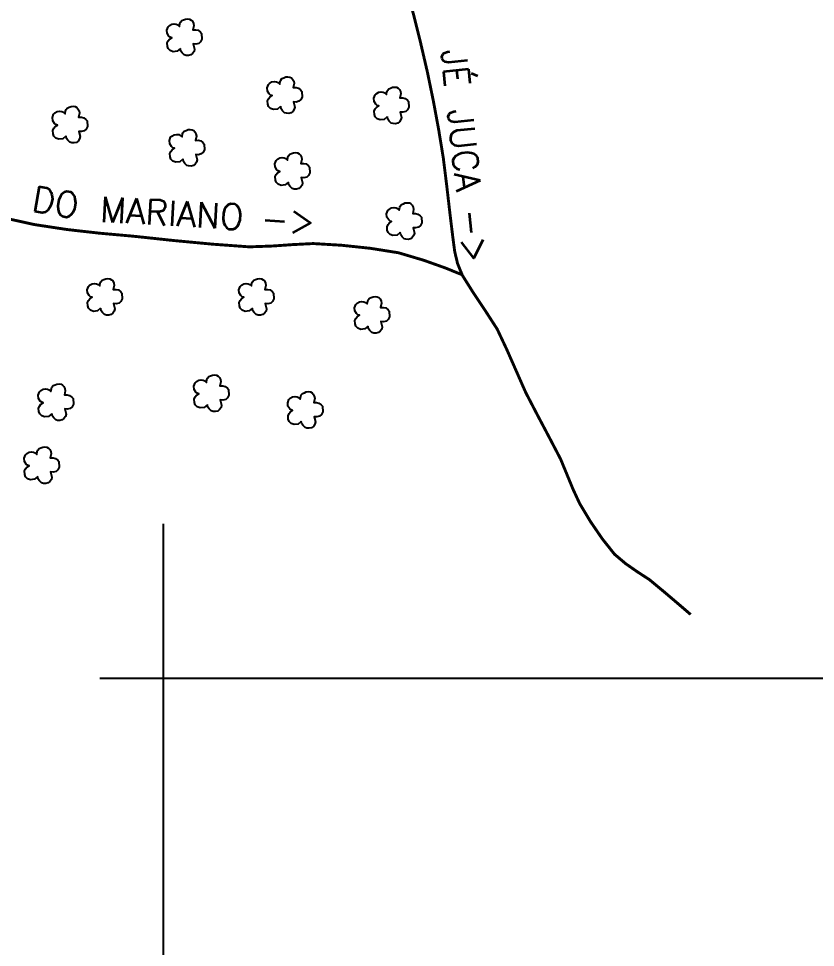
# Model space of a CAD drawing. Extents: x 729642 to 735582, y 7828609 to 7832809.
# Drawn here: x 732651 to 733472, y 7829523 to 7830480 of the extents above; entities that cross this region are included whole.
import ezdxf

# ---------------------------------------------------------------- set-up
doc = ezdxf.new("R2010")
doc.units = 0
doc.header["$MEASUREMENT"] = 0
doc.linetypes.add('CONTINUO', pattern=[0])
doc.linetypes.add('LIN0', pattern=[0])
for name, color, linetype in [('_SIMBOLO ARVORE', 94, 'Continuous'), ('CURSOS_D_AGUA', 4, 'Continuous'), ('MALHA', 8, 'Continuous')]:
    doc.layers.add(name, color=color, linetype=linetype)
doc.layers.add('TEXTO_DIVERSOS', color=7, linetype='Continuous', lineweight=5)
doc.styles.add('Simplex', font='simplex.shx')

msp = doc.modelspace()

# ---------------------------------------------------------------- linework, layer by layer
at = {"layer": '_SIMBOLO ARVORE', "linetype": 'CONTINUO'}
for points in [[(732817.44, 7830448.72, 0), (732814.18, 7830445.99, 0), (732810.03, 7830445.51, 0), (732807.08, 7830446.66, 0), (732804.98, 7830448.71, 0), (732804.12, 7830451.07, 0), (732803.88, 7830454.56, 0), (732805.02, 7830456.76, 0), (732806.21, 7830458.38, 0), (732808.59, 7830460, 0), (732807.07, 7830460.49, 0), (732805.58, 7830461.72, 0), (732803.82, 7830464.5, 0), (732803.5, 7830467.8, 0), (732804.77, 7830471.24, 0), (732806.1, 7830472.48, 0), (732808.54, 7830473.97, 0), (732811.09, 7830474.31, 0), (732813.14, 7830474.02, 0), (732814.75, 7830473.27, 0), (732816.53, 7830471.69, 0), (732817.06, 7830474.71, 0), (732817.51, 7830475.92, 0), (732818.83, 7830477.59, 0), (732820.8, 7830478.31, 0), (732822.72, 7830479.17, 0), (732824.88, 7830479.36, 0), (732826.93, 7830479.07, 0), (732828.59, 7830478.19, 0), (732829.83, 7830476.86, 0), (732830.91, 7830474.73, 0), (732831.33, 7830472.36, 0), (732830.35, 7830468.13, 0), (732833.31, 7830468.17, 0), (732835.76, 7830467.58, 0), (732838.07, 7830465.75, 0), (732839.35, 7830464.29, 0), (732839.7, 7830458.47, 0), (732838.27, 7830455.86, 0), (732836.37, 7830454.12, 0), (732833.39, 7830453.33, 0), (732830.77, 7830453.56, 0), (732832.17, 7830448.12, 0), (732831.53, 7830445.8, 0), (732829.96, 7830443.59, 0), (732828.23, 7830442.21, 0), (732825.77, 7830441.61, 0), (732823.33, 7830441.75, 0), (732821.5, 7830442.27, 0), (732819.4, 7830444.33, 0), (732817.98, 7830446.19, 0), (732817.54, 7830449, 0)], [(732920.8, 7830389.13, 0), (732917.54, 7830386.4, 0), (732913.39, 7830385.92, 0), (732910.44, 7830387.07, 0), (732908.34, 7830389.12, 0), (732907.48, 7830391.48, 0), (732907.24, 7830394.97, 0), (732908.37, 7830397.17, 0), (732909.56, 7830398.79, 0), (732911.95, 7830400.41, 0), (732910.43, 7830400.9, 0), (732908.93, 7830402.13, 0), (732907.17, 7830404.91, 0), (732906.85, 7830408.21, 0), (732908.13, 7830411.66, 0), (732909.46, 7830412.89, 0), (732911.9, 7830414.38, 0), (732914.45, 7830414.72, 0), (732916.5, 7830414.43, 0), (732918.11, 7830413.68, 0), (732919.88, 7830412.1, 0), (732920.41, 7830415.12, 0), (732920.86, 7830416.33, 0), (732922.19, 7830418, 0), (732924.16, 7830418.72, 0), (732926.08, 7830419.58, 0), (732928.24, 7830419.77, 0), (732930.29, 7830419.48, 0), (732931.95, 7830418.61, 0), (732933.18, 7830417.27, 0), (732934.26, 7830415.14, 0), (732934.68, 7830412.77, 0), (732933.7, 7830408.54, 0), (732936.67, 7830408.58, 0), (732939.12, 7830407.99, 0), (732941.43, 7830406.16, 0), (732942.71, 7830404.7, 0), (732943.05, 7830398.88, 0), (732941.63, 7830396.27, 0), (732939.73, 7830394.53, 0), (732936.75, 7830393.74, 0), (732934.13, 7830393.97, 0), (732935.53, 7830388.53, 0), (732934.89, 7830386.21, 0), (732933.31, 7830384, 0), (732931.58, 7830382.62, 0), (732929.12, 7830382.02, 0), (732926.69, 7830382.16, 0), (732924.86, 7830382.68, 0), (732922.76, 7830384.74, 0), (732921.34, 7830386.6, 0), (732920.9, 7830389.41, 0)], [(733030.78, 7830378.54, 0), (733027.52, 7830375.8, 0), (733023.37, 7830375.32, 0), (733020.42, 7830376.47, 0), (733018.32, 7830378.53, 0), (733017.46, 7830380.89, 0), (733017.22, 7830384.37, 0), (733018.35, 7830386.57, 0), (733019.54, 7830388.2, 0), (733021.93, 7830389.82, 0), (733020.41, 7830390.3, 0), (733018.92, 7830391.54, 0), (733017.15, 7830394.32, 0), (733016.84, 7830397.62, 0), (733018.11, 7830401.06, 0), (733019.44, 7830402.3, 0), (733021.88, 7830403.78, 0), (733024.43, 7830404.13, 0), (733026.48, 7830403.83, 0), (733028.09, 7830403.09, 0), (733029.86, 7830401.5, 0), (733030.39, 7830404.53, 0), (733030.85, 7830405.73, 0), (733032.17, 7830407.41, 0), (733034.14, 7830408.13, 0), (733036.06, 7830408.98, 0), (733038.22, 7830409.18, 0), (733040.27, 7830408.89, 0), (733041.93, 7830408.01, 0), (733043.16, 7830406.68, 0), (733044.24, 7830404.55, 0), (733044.67, 7830402.17, 0), (733043.68, 7830397.94, 0), (733046.65, 7830397.99, 0), (733049.1, 7830397.4, 0), (733051.41, 7830395.57, 0), (733052.69, 7830394.11, 0), (733053.04, 7830388.28, 0), (733051.61, 7830385.68, 0), (733049.71, 7830383.94, 0), (733046.73, 7830383.14, 0), (733044.11, 7830383.37, 0), (733045.51, 7830377.94, 0), (733044.87, 7830375.62, 0), (733043.3, 7830373.41, 0), (733041.57, 7830372.03, 0), (733039.11, 7830371.42, 0), (733036.67, 7830371.57, 0), (733034.84, 7830372.09, 0), (733032.74, 7830374.15, 0), (733031.32, 7830376.01, 0), (733030.88, 7830378.82, 0)], [(732699.51, 7830358.68, 0), (732696.25, 7830355.94, 0), (732692.1, 7830355.46, 0), (732689.15, 7830356.61, 0), (732687.05, 7830358.67, 0), (732686.19, 7830361.03, 0), (732685.95, 7830364.51, 0), (732687.08, 7830366.71, 0), (732688.27, 7830368.34, 0), (732690.66, 7830369.96, 0), (732689.14, 7830370.44, 0), (732687.65, 7830371.68, 0), (732685.88, 7830374.45, 0), (732685.57, 7830377.76, 0), (732686.84, 7830381.2, 0), (732688.17, 7830382.43, 0), (732690.61, 7830383.92, 0), (732693.16, 7830384.26, 0), (732695.21, 7830383.97, 0), (732696.82, 7830383.22, 0), (732698.59, 7830381.64, 0), (732699.12, 7830384.66, 0), (732699.58, 7830385.87, 0), (732700.9, 7830387.54, 0), (732702.87, 7830388.27, 0), (732704.79, 7830389.12, 0), (732706.95, 7830389.32, 0), (732709, 7830389.03, 0), (732710.66, 7830388.15, 0), (732711.89, 7830386.82, 0), (732712.97, 7830384.68, 0), (732713.4, 7830382.31, 0), (732712.41, 7830378.08, 0), (732715.38, 7830378.13, 0), (732717.83, 7830377.54, 0), (732720.14, 7830375.71, 0), (732721.42, 7830374.24, 0), (732721.77, 7830368.42, 0), (732720.34, 7830365.81, 0), (732718.44, 7830364.08, 0), (732715.46, 7830363.28, 0), (732712.84, 7830363.51, 0), (732714.24, 7830358.07, 0), (732713.6, 7830355.76, 0), (732712.02, 7830353.54, 0), (732710.29, 7830352.16, 0), (732707.83, 7830351.56, 0), (732705.4, 7830351.71, 0), (732703.57, 7830352.23, 0), (732701.47, 7830354.29, 0), (732700.05, 7830356.14, 0), (732699.61, 7830358.96, 0)], [(732820.09, 7830334.84, 0), (732816.83, 7830332.1, 0), (732812.68, 7830331.63, 0), (732809.73, 7830332.77, 0), (732807.63, 7830334.83, 0), (732806.77, 7830337.19, 0), (732806.53, 7830340.68, 0), (732807.67, 7830342.88, 0), (732808.86, 7830344.5, 0), (732811.24, 7830346.12, 0), (732809.72, 7830346.61, 0), (732808.23, 7830347.84, 0), (732806.47, 7830350.62, 0), (732806.15, 7830353.92, 0), (732807.42, 7830357.36, 0), (732808.75, 7830358.6, 0), (732811.19, 7830360.08, 0), (732813.75, 7830360.43, 0), (732815.79, 7830360.13, 0), (732817.4, 7830359.39, 0), (732819.18, 7830357.81, 0), (732819.71, 7830360.83, 0), (732820.16, 7830362.03, 0), (732821.48, 7830363.71, 0), (732823.45, 7830364.43, 0), (732825.37, 7830365.28, 0), (732827.53, 7830365.48, 0), (732829.58, 7830365.19, 0), (732831.24, 7830364.31, 0), (732832.48, 7830362.98, 0), (732833.56, 7830360.85, 0), (732833.98, 7830358.47, 0), (732833, 7830354.25, 0), (732835.96, 7830354.29, 0), (732838.41, 7830353.7, 0), (732840.72, 7830351.87, 0), (732842, 7830350.41, 0), (732842.35, 7830344.58, 0), (732840.92, 7830341.98, 0), (732839.02, 7830340.24, 0), (732836.04, 7830339.44, 0), (732833.42, 7830339.67, 0), (732834.82, 7830334.24, 0), (732834.18, 7830331.92, 0), (732832.61, 7830329.71, 0), (732830.88, 7830328.33, 0), (732828.42, 7830327.72, 0), (732825.98, 7830327.87, 0), (732824.15, 7830328.39, 0), (732822.05, 7830330.45, 0), (732820.63, 7830332.31, 0), (732820.19, 7830335.12, 0)], [(732928.75, 7830311.01, 0), (732925.49, 7830308.27, 0), (732921.34, 7830307.79, 0), (732918.39, 7830308.94, 0), (732916.29, 7830311, 0), (732915.43, 7830313.36, 0), (732915.19, 7830316.84, 0), (732916.32, 7830319.04, 0), (732917.51, 7830320.67, 0), (732919.9, 7830322.29, 0), (732918.38, 7830322.77, 0), (732916.88, 7830324.01, 0), (732915.12, 7830326.78, 0), (732914.8, 7830330.09, 0), (732916.08, 7830333.53, 0), (732917.41, 7830334.76, 0), (732919.85, 7830336.25, 0), (732922.4, 7830336.59, 0), (732924.45, 7830336.3, 0), (732926.06, 7830335.55, 0), (732927.83, 7830333.97, 0), (732928.36, 7830336.99, 0), (732928.81, 7830338.2, 0), (732930.14, 7830339.87, 0), (732932.11, 7830340.6, 0), (732934.03, 7830341.45, 0), (732936.19, 7830341.65, 0), (732938.24, 7830341.35, 0), (732939.9, 7830340.48, 0), (732941.13, 7830339.14, 0), (732942.21, 7830337.01, 0), (732942.64, 7830334.64, 0), (732941.65, 7830330.41, 0), (732944.62, 7830330.45, 0), (732947.07, 7830329.87, 0), (732949.38, 7830328.04, 0), (732950.66, 7830326.57, 0), (732951.01, 7830320.75, 0), (732949.58, 7830318.14, 0), (732947.68, 7830316.41, 0), (732944.7, 7830315.61, 0), (732942.08, 7830315.84, 0), (732943.48, 7830310.4, 0), (732942.84, 7830308.08, 0), (732941.26, 7830305.87, 0), (732939.53, 7830304.49, 0), (732937.07, 7830303.89, 0), (732934.64, 7830304.04, 0), (732932.81, 7830304.56, 0), (732930.71, 7830306.61, 0), (732929.29, 7830308.47, 0), (732928.85, 7830311.29, 0)], [(733044.03, 7830259.36, 0), (733040.77, 7830256.62, 0), (733036.62, 7830256.14, 0), (733033.67, 7830257.29, 0), (733031.57, 7830259.35, 0), (733030.71, 7830261.71, 0), (733030.47, 7830265.2, 0), (733031.6, 7830267.4, 0), (733032.8, 7830269.02, 0), (733035.18, 7830270.64, 0), (733033.66, 7830271.13, 0), (733032.17, 7830272.36, 0), (733030.4, 7830275.14, 0), (733030.09, 7830278.44, 0), (733031.36, 7830281.88, 0), (733032.69, 7830283.12, 0), (733035.13, 7830284.6, 0), (733037.68, 7830284.95, 0), (733039.73, 7830284.65, 0), (733041.34, 7830283.91, 0), (733043.11, 7830282.33, 0), (733043.65, 7830285.35, 0), (733044.1, 7830286.55, 0), (733045.42, 7830288.23, 0), (733047.39, 7830288.95, 0), (733049.31, 7830289.8, 0), (733051.47, 7830290, 0), (733053.52, 7830289.71, 0), (733055.18, 7830288.83, 0), (733056.41, 7830287.5, 0), (733057.49, 7830285.37, 0), (733057.92, 7830282.99, 0), (733056.94, 7830278.77, 0), (733059.9, 7830278.81, 0), (733062.35, 7830278.22, 0), (733064.66, 7830276.39, 0), (733065.94, 7830274.93, 0), (733066.29, 7830269.1, 0), (733064.86, 7830266.5, 0), (733062.96, 7830264.76, 0), (733059.98, 7830263.96, 0), (733057.36, 7830264.19, 0), (733058.76, 7830258.76, 0), (733058.12, 7830256.44, 0), (733056.55, 7830254.23, 0), (733054.82, 7830252.85, 0), (733052.36, 7830252.24, 0), (733049.92, 7830252.39, 0), (733048.09, 7830252.91, 0), (733045.99, 7830254.97, 0), (733044.57, 7830256.83, 0), (733044.13, 7830259.64, 0)], [(732735.29, 7830181.23, 0), (732732.02, 7830178.5, 0), (732727.88, 7830178.02, 0), (732724.93, 7830179.16, 0), (732722.83, 7830181.22, 0), (732721.96, 7830183.58, 0), (732721.73, 7830187.07, 0), (732722.86, 7830189.27, 0), (732724.05, 7830190.89, 0), (732726.44, 7830192.51, 0), (732724.92, 7830193, 0), (732723.42, 7830194.23, 0), (732721.66, 7830197.01, 0), (732721.34, 7830200.31, 0), (732722.61, 7830203.75, 0), (732723.95, 7830204.99, 0), (732726.38, 7830206.48, 0), (732728.94, 7830206.82, 0), (732730.98, 7830206.53, 0), (732732.6, 7830205.78, 0), (732734.37, 7830204.2, 0), (732734.9, 7830207.22, 0), (732735.35, 7830208.43, 0), (732736.68, 7830210.1, 0), (732738.65, 7830210.82, 0), (732740.57, 7830211.68, 0), (732742.73, 7830211.87, 0), (732744.77, 7830211.58, 0), (732746.44, 7830210.7, 0), (732747.67, 7830209.37, 0), (732748.75, 7830207.24, 0), (732749.17, 7830204.86, 0), (732748.19, 7830200.64, 0), (732751.15, 7830200.68, 0), (732753.6, 7830200.09, 0), (732755.91, 7830198.26, 0), (732757.2, 7830196.8, 0), (732757.54, 7830190.98, 0), (732756.12, 7830188.37, 0), (732754.22, 7830186.63, 0), (732751.23, 7830185.84, 0), (732748.62, 7830186.07, 0), (732750.01, 7830180.63, 0), (732749.37, 7830178.31, 0), (732747.8, 7830176.1, 0), (732746.07, 7830174.72, 0), (732743.61, 7830174.12, 0), (732741.17, 7830174.26, 0), (732739.34, 7830174.78, 0), (732737.25, 7830176.84, 0), (732735.82, 7830178.7, 0), (732735.39, 7830181.51, 0)], [(732891.65, 7830181.23, 0), (732888.38, 7830178.5, 0), (732884.24, 7830178.02, 0), (732881.28, 7830179.16, 0), (732879.19, 7830181.22, 0), (732878.32, 7830183.58, 0), (732878.09, 7830187.07, 0), (732879.22, 7830189.27, 0), (732880.41, 7830190.89, 0), (732882.8, 7830192.51, 0), (732881.28, 7830193, 0), (732879.78, 7830194.23, 0), (732878.02, 7830197.01, 0), (732877.7, 7830200.31, 0), (732878.97, 7830203.75, 0), (732880.31, 7830204.99, 0), (732882.74, 7830206.48, 0), (732885.3, 7830206.82, 0), (732887.34, 7830206.53, 0), (732888.96, 7830205.78, 0), (732890.73, 7830204.2, 0), (732891.26, 7830207.22, 0), (732891.71, 7830208.43, 0), (732893.04, 7830210.1, 0), (732895.01, 7830210.82, 0), (732896.93, 7830211.68, 0), (732899.09, 7830211.87, 0), (732901.13, 7830211.58, 0), (732902.8, 7830210.7, 0), (732904.03, 7830209.37, 0), (732905.11, 7830207.24, 0), (732905.53, 7830204.86, 0), (732904.55, 7830200.64, 0), (732907.51, 7830200.68, 0), (732909.96, 7830200.09, 0), (732912.27, 7830198.26, 0), (732913.56, 7830196.8, 0), (732913.9, 7830190.98, 0), (732912.48, 7830188.37, 0), (732910.58, 7830186.63, 0), (732907.59, 7830185.84, 0), (732904.98, 7830186.07, 0), (732906.37, 7830180.63, 0), (732905.73, 7830178.31, 0), (732904.16, 7830176.1, 0), (732902.43, 7830174.72, 0), (732899.97, 7830174.12, 0), (732897.53, 7830174.26, 0), (732895.7, 7830174.78, 0), (732893.61, 7830176.84, 0), (732892.18, 7830178.7, 0), (732891.75, 7830181.51, 0)], [(733010.9, 7830162.69, 0), (733007.64, 7830159.96, 0), (733003.5, 7830159.48, 0), (733000.54, 7830160.63, 0), (732998.45, 7830162.68, 0), (732997.58, 7830165.04, 0), (732997.35, 7830168.53, 0), (732998.48, 7830170.73, 0), (732999.67, 7830172.35, 0), (733002.05, 7830173.97, 0), (733000.54, 7830174.46, 0), (732999.04, 7830175.69, 0), (732997.28, 7830178.47, 0), (732996.96, 7830181.77, 0), (732998.23, 7830185.22, 0), (732999.57, 7830186.45, 0), (733002, 7830187.94, 0), (733004.56, 7830188.28, 0), (733006.6, 7830187.99, 0), (733008.22, 7830187.24, 0), (733009.99, 7830185.66, 0), (733010.52, 7830188.68, 0), (733010.97, 7830189.89, 0), (733012.29, 7830191.56, 0), (733014.26, 7830192.28, 0), (733016.18, 7830193.14, 0), (733018.35, 7830193.33, 0), (733020.39, 7830193.04, 0), (733022.05, 7830192.17, 0), (733023.29, 7830190.83, 0), (733024.37, 7830188.7, 0), (733024.79, 7830186.33, 0), (733023.81, 7830182.1, 0), (733026.77, 7830182.14, 0), (733029.22, 7830181.55, 0), (733031.53, 7830179.72, 0), (733032.81, 7830178.26, 0), (733033.16, 7830172.44, 0), (733031.73, 7830169.83, 0), (733029.84, 7830168.09, 0), (733026.85, 7830167.3, 0), (733024.23, 7830167.53, 0), (733025.63, 7830162.09, 0), (733024.99, 7830159.77, 0), (733023.42, 7830157.56, 0), (733021.69, 7830156.18, 0), (733019.23, 7830155.58, 0), (733016.79, 7830155.72, 0), (733014.96, 7830156.24, 0), (733012.87, 7830158.3, 0), (733011.44, 7830160.16, 0), (733011, 7830162.97, 0)], [(732845.27, 7830081.92, 0), (732842.01, 7830079.18, 0), (732837.86, 7830078.7, 0), (732834.91, 7830079.85, 0), (732832.81, 7830081.91, 0), (732831.95, 7830084.27, 0), (732831.71, 7830087.75, 0), (732832.84, 7830089.95, 0), (732834.03, 7830091.58, 0), (732836.42, 7830093.2, 0), (732834.9, 7830093.68, 0), (732833.4, 7830094.92, 0), (732831.64, 7830097.69, 0), (732831.32, 7830101, 0), (732832.6, 7830104.44, 0), (732833.93, 7830105.67, 0), (732836.37, 7830107.16, 0), (732838.92, 7830107.5, 0), (732840.97, 7830107.21, 0), (732842.58, 7830106.46, 0), (732844.35, 7830104.88, 0), (732844.88, 7830107.9, 0), (732845.33, 7830109.11, 0), (732846.66, 7830110.78, 0), (732848.63, 7830111.51, 0), (732850.55, 7830112.36, 0), (732852.71, 7830112.56, 0), (732854.76, 7830112.27, 0), (732856.42, 7830111.39, 0), (732857.65, 7830110.06, 0), (732858.73, 7830107.92, 0), (732859.15, 7830105.55, 0), (732858.17, 7830101.32, 0), (732861.14, 7830101.37, 0), (732863.59, 7830100.78, 0), (732865.9, 7830098.95, 0), (732867.18, 7830097.48, 0), (732867.53, 7830091.66, 0), (732866.1, 7830089.05, 0), (732864.2, 7830087.32, 0), (732861.22, 7830086.52, 0), (732858.6, 7830086.75, 0), (732860, 7830081.31, 0), (732859.36, 7830079, 0), (732857.78, 7830076.78, 0), (732856.05, 7830075.4, 0), (732853.59, 7830074.8, 0), (732851.16, 7830074.95, 0), (732849.33, 7830075.47, 0), (732847.23, 7830077.53, 0), (732845.81, 7830079.38, 0), (732845.37, 7830082.2, 0)], [(732684.93, 7830072.65, 0), (732681.67, 7830069.91, 0), (732677.53, 7830069.43, 0), (732674.57, 7830070.58, 0), (732672.48, 7830072.64, 0), (732671.61, 7830075, 0), (732671.38, 7830078.48, 0), (732672.51, 7830080.68, 0), (732673.7, 7830082.31, 0), (732676.08, 7830083.93, 0), (732674.57, 7830084.41, 0), (732673.07, 7830085.65, 0), (732671.31, 7830088.42, 0), (732670.99, 7830091.73, 0), (732672.26, 7830095.17, 0), (732673.6, 7830096.4, 0), (732676.03, 7830097.89, 0), (732678.59, 7830098.23, 0), (732680.63, 7830097.94, 0), (732682.25, 7830097.19, 0), (732684.02, 7830095.61, 0), (732684.55, 7830098.63, 0), (732685, 7830099.84, 0), (732686.32, 7830101.51, 0), (732688.29, 7830102.24, 0), (732690.21, 7830103.09, 0), (732692.38, 7830103.29, 0), (732694.42, 7830103, 0), (732696.08, 7830102.12, 0), (732697.32, 7830100.79, 0), (732698.4, 7830098.65, 0), (732698.82, 7830096.28, 0), (732697.84, 7830092.05, 0), (732700.8, 7830092.1, 0), (732703.25, 7830091.51, 0), (732705.56, 7830089.68, 0), (732706.84, 7830088.21, 0), (732707.19, 7830082.39, 0), (732705.76, 7830079.78, 0), (732703.87, 7830078.05, 0), (732700.88, 7830077.25, 0), (732698.26, 7830077.48, 0), (732699.66, 7830072.04, 0), (732699.02, 7830069.73, 0), (732697.45, 7830067.51, 0), (732695.72, 7830066.14, 0), (732693.26, 7830065.53, 0), (732690.82, 7830065.68, 0), (732688.99, 7830066.2, 0), (732686.9, 7830068.26, 0), (732685.47, 7830070.11, 0), (732685.03, 7830072.93, 0)], [(732942, 7830064.7, 0), (732938.74, 7830061.96, 0), (732934.59, 7830061.49, 0), (732931.64, 7830062.63, 0), (732929.54, 7830064.69, 0), (732928.68, 7830067.05, 0), (732928.44, 7830070.54, 0), (732929.57, 7830072.74, 0), (732930.76, 7830074.36, 0), (732933.15, 7830075.98, 0), (732931.63, 7830076.47, 0), (732930.14, 7830077.7, 0), (732928.37, 7830080.48, 0), (732928.06, 7830083.78, 0), (732929.33, 7830087.22, 0), (732930.66, 7830088.46, 0), (732933.1, 7830089.94, 0), (732935.65, 7830090.29, 0), (732937.7, 7830090, 0), (732939.31, 7830089.25, 0), (732941.08, 7830087.67, 0), (732941.61, 7830090.69, 0), (732942.07, 7830091.89, 0), (732943.39, 7830093.57, 0), (732945.36, 7830094.29, 0), (732947.28, 7830095.15, 0), (732949.44, 7830095.34, 0), (732951.49, 7830095.05, 0), (732953.15, 7830094.17, 0), (732954.38, 7830092.84, 0), (732955.46, 7830090.71, 0), (732955.89, 7830088.33, 0), (732954.9, 7830084.11, 0), (732957.87, 7830084.15, 0), (732960.32, 7830083.56, 0), (732962.63, 7830081.73, 0), (732963.91, 7830080.27, 0), (732964.26, 7830074.45, 0), (732962.83, 7830071.84, 0), (732960.93, 7830070.1, 0), (732957.95, 7830069.31, 0), (732955.33, 7830069.54, 0), (732956.73, 7830064.1, 0), (732956.09, 7830061.78, 0), (732954.51, 7830059.57, 0), (732952.78, 7830058.19, 0), (732950.32, 7830057.59, 0), (732947.89, 7830057.73, 0), (732946.06, 7830058.25, 0), (732943.96, 7830060.31, 0), (732942.54, 7830062.17, 0), (732942.1, 7830064.98, 0)], [(732670.36, 7830007.76, 0), (732667.09, 7830005.02, 0), (732662.95, 7830004.54, 0), (732660, 7830005.69, 0), (732657.9, 7830007.75, 0), (732657.04, 7830010.11, 0), (732656.8, 7830013.6, 0), (732657.93, 7830015.79, 0), (732659.12, 7830017.42, 0), (732661.51, 7830019.04, 0), (732659.99, 7830019.52, 0), (732658.49, 7830020.76, 0), (732656.73, 7830023.54, 0), (732656.41, 7830026.84, 0), (732657.68, 7830030.28, 0), (732659.02, 7830031.52, 0), (732661.45, 7830033, 0), (732664.01, 7830033.35, 0), (732666.05, 7830033.05, 0), (732667.67, 7830032.31, 0), (732669.44, 7830030.73, 0), (732669.97, 7830033.75, 0), (732670.42, 7830034.95, 0), (732671.75, 7830036.63, 0), (732673.72, 7830037.35, 0), (732675.64, 7830038.2, 0), (732677.8, 7830038.4, 0), (732679.84, 7830038.11, 0), (732681.51, 7830037.23, 0), (732682.74, 7830035.9, 0), (732683.82, 7830033.77, 0), (732684.24, 7830031.39, 0), (732683.26, 7830027.17, 0), (732686.22, 7830027.21, 0), (732688.68, 7830026.62, 0), (732690.99, 7830024.79, 0), (732692.27, 7830023.33, 0), (732692.61, 7830017.5, 0), (732691.19, 7830014.9, 0), (732689.29, 7830013.16, 0), (732686.3, 7830012.36, 0), (732683.69, 7830012.59, 0), (732685.09, 7830007.16, 0), (732684.44, 7830004.84, 0), (732682.87, 7830002.63, 0), (732681.14, 7830001.25, 0), (732678.68, 7830000.64, 0), (732676.24, 7830000.79, 0), (732674.42, 7830001.31, 0), (732672.32, 7830003.37, 0), (732670.89, 7830005.23, 0), (732670.46, 7830008.04, 0)]]:
    msp.add_polyline3d(points, dxfattribs=at)
at = {"layer": 'CURSOS_D_AGUA', "color": 174, "linetype": 'LIN0', "const_width": 3, "flags": 128}
for points in [[(732745.26, 7830992.61), (732783.17, 7830955.03), (732828.03, 7830909.34), (732872.74, 7830861.96), (732898.45, 7830829.95), (732918.58, 7830801.07), (732934.85, 7830773.77), (732950.06, 7830744.05), (732963.94, 7830714.58), (732977.34, 7830685.58), (732993.36, 7830658.28), (733008.9, 7830631.23), (733023.1, 7830603.93), (733033.19, 7830575.1), (733041.71, 7830545.66), (733049.25, 7830515.74), (733057.41, 7830485.29), (733065.07, 7830454.73), (733072.14, 7830424.28), (733078.31, 7830394.36), (733083.76, 7830364.93), (733088.48, 7830336.09), (733092.15, 7830306.38), (733095.34, 7830278.71), (733098.29, 7830254.44), (733100.26, 7830239.56), (733103.21, 7830227.22), (733108.09, 7830215.24), (733118.79, 7830198.23), (733131.18, 7830179.64), (733144.05, 7830159.72), (733153.94, 7830138.71), (733163.58, 7830116.85), (733173.47, 7830094.39), (733185.86, 7830070.6), (733198.13, 7830047.41), (733209.42, 7830025.8), (733216.16, 7830009.47), (733222.3, 7829994.59), (733229.04, 7829980.07), (733240.01, 7829961.76), (733252.2, 7829943.94), (733264.99, 7829927.81), (733276.66, 7829917.97), (733288.56, 7829909.71), (733300.95, 7829901.68), (733316.76, 7829888.54), (733331.52, 7829875.99), (733343.45, 7829865.75), (733343.45, 7829865.75)], [(732346.46, 7830391.62), (732367.67, 7830378.15), (732396.55, 7830361.18), (732431.45, 7830342.63), (732471.08, 7830326.38), (732513.13, 7830310.97), (732555.67, 7830296.9), (732593.96, 7830285.23), (732630.96, 7830275.42), (732666.81, 7830267.5), (732700.55, 7830262.37), (732734.27, 7830258.57), (732768.95, 7830255.48), (732810.38, 7830251.05), (732851.12, 7830247.23), (732888.52, 7830244.51), (732912.73, 7830245.39), (732933.78, 7830246.86), (732954.46, 7830247.9), (732983.51, 7830246.17), (733013.33, 7830243.01), (733042.27, 7830238.42), (733068.46, 7830230.65), (733090.59, 7830222.76), (733107.14, 7830216.05), (733107.14, 7830216.05)]]:
    msp.add_lwpolyline(points, dxfattribs=at)
at = {"layer": 'MALHA'}
for p, q in [((732800, 7829215.36), (732800, 7829959.33)), ((732734.3, 7829800), (734322.51, 7829800))]:
    msp.add_line(p, q, dxfattribs=at)

# ---------------------------------------------------------------- texts
at = {"layer": 'TEXTO_DIVERSOS', "color": 174, "style": 'Simplex'}
for s, rotation, p in [('JÉ', 276, (733086.27, 7830447.11)), ('JUCA ->', 276, (733092.79, 7830385.6)), ('DO', 350, (732662.93, 7830281.76)), ('MARIANO ->', 356.77759, (732734.01, 7830270.33))]:
    msp.add_text(s, height=26, rotation=rotation, dxfattribs=at).set_placement(p)

doc.saveas('drawing.dxf')
